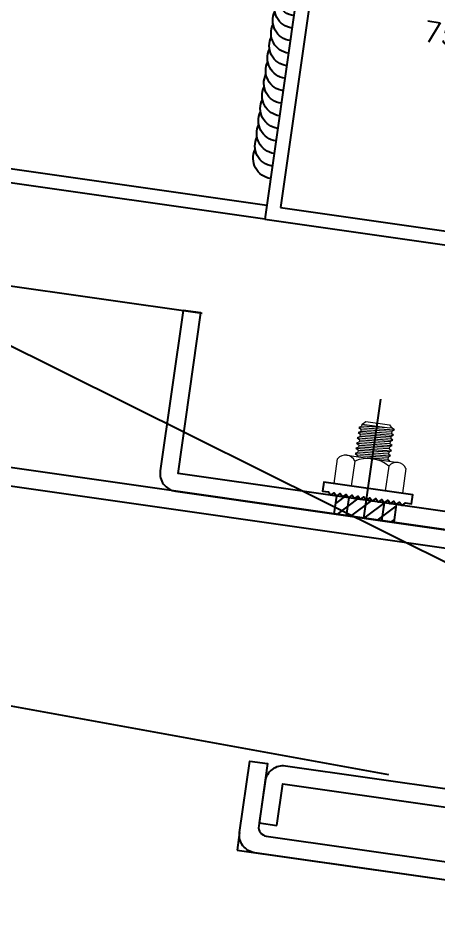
# Model space of a CAD drawing. Extents: x -3378 to 102197, y -3799 to 48702.
# Drawn here: x 58700 to 58770, y 27798 to 27948 of the extents above; entities that cross this region are included whole.
import ezdxf

# ---------------------------------------------------------------- set-up
doc = ezdxf.new("R2010")
doc.units = 0
for name, color, linetype in [('11', 11, 'Continuous'), ('24WELD', 55, 'Continuous'), ('3', 3, 'Continuous'), ('4', 4, 'Continuous'), ('6', 6, 'Continuous'), ('BCM-DIM', 54, 'Continuous'), ('GM_SECT_15', 15, 'Continuous'), ('LAYER3', 165, 'Continuous'), ('視覺模型鋁擠型暫替', 4, 'Continuous'), ('視覺模型鋁擠型暫替材質文字', 1, 'Continuous'), ('金屬面材 METAL PANEL', 2, 'Continuous')]:
    doc.layers.add(name, color=color, linetype=linetype)
doc.layers.add('12', color=3, linetype='Continuous', lineweight=9)
doc.layers.add('不顯示', color=254, linetype='Continuous', plot=False)
doc.styles.add('DIM', font='simplex.shx', dxfattribs={"bigfont": 'chineset.shx'})

# ---------------------------------------------------------------- blocks, each defined once
blk = doc.blocks.new('75x75x2.3t')
at = {"layer": 'GM_SECT_15'}
for points in [[(0, -75), (75, -75), (75, 0), (0, 0)], [(2.3, -72.7), (72.7, -72.7), (72.7, -2.3), (2.3, -2.3)]]:
    blk.add_lwpolyline(points, close=True, dxfattribs=at)
at = {"layer": '不顯示', "linetype": 'Continuous', "insert": (21.79, -38.48), "char_height": 3.5, "attachment_point": 1, "style": 'DIM'}
blk.add_mtext_dynamic_manual_height_columns('75x75x2.3t', width=3.4858, gutter_width=17.5, heights=[0], dxfattribs=at)
blk = doc.blocks.new('A$C19b21843')
at = {"layer": '11'}
blk.add_lwpolyline([(3.5, 4), (3, 3.5), (3.5, 3), (3, 2.5), (3.5, 2), (3, 1.5), (3.5, 1), (3.5, 0), (5, 0), (5, 15), (3.5, 15), (3.5, 14), (3, 13.5), (3.5, 13), (3, 12.5), (3.5, 12), (3, 11.5), (3.5, 11), (3, 10.5), (3.5, 10), (3, 9.5), (3.5, 9), (3, 8.5), (3.5, 8), (3, 7.5), (3.5, 7), (3, 6.5), (3.5, 6), (3, 5.5), (3.5, 5), (3, 4.5)], close=True, dxfattribs=at)
at = {"layer": '12'}
for p, q in [((5, 13.25), (9.17, 13.25)), ((10, 11.81), (10, 3.19)), ((10.46, 10.5), (10.89, 4.57)), ((11.34, 10.5), (11.77, 4.57)), ((12.21, 10.5), (12.64, 4.57)), ((13.09, 10.5), (13.52, 4.57)), ((13.96, 10.5), (14.39, 4.57)), ((14.84, 10.5), (15.27, 4.57)), ((9.17, 10.37), (5, 10.37)), ((10, 10.03), (10.19, 10.03)), ((10.73, 10.03), (11.06, 10.03)), ((11.61, 10.03), (11.94, 10.03)), ((12.48, 10.03), (12.81, 10.03)), ((13.36, 10.03), (13.69, 10.03)), ((14.23, 10.03), (14.56, 10.03)), ((9.17, 4.63), (5, 4.63)), ((10, 4.95), (10.02, 4.57)), ((10.62, 4.97), (10.25, 4.97)), ((11.5, 4.97), (11.13, 4.97)), ((12.38, 4.97), (12, 4.97)), ((13.25, 4.97), (12.88, 4.97)), ((14.12, 4.97), (13.75, 4.97)), ((15, 4.97), (14.63, 4.97)), ((9.17, 1.75), (5, 1.75))]:
    blk.add_line(p, q, dxfattribs=at)
for points in [[(10.73, 10.03), (10.46, 10.5), (10.19, 10.03), (10.62, 4.97), (10.89, 4.57), (11.13, 4.97)], [(11.61, 10.03), (11.34, 10.5), (11.06, 10.03), (11.5, 4.97), (11.77, 4.57), (12, 4.97)], [(12.48, 10.03), (12.21, 10.5), (11.94, 10.03), (12.38, 4.97), (12.64, 4.57), (12.88, 4.97)], [(13.36, 10.03), (13.09, 10.5), (12.81, 10.03), (13.25, 4.97), (13.52, 4.57), (13.75, 4.97)], [(14.23, 10.03), (13.96, 10.5), (13.69, 10.03), (14.12, 4.97), (14.39, 4.57), (14.63, 4.97)], [(15.11, 10.03), (14.84, 10.5), (14.56, 10.03), (15, 4.97), (15.27, 4.57), (15.5, 4.97)]]:
    blk.add_lwpolyline(points, close=True, dxfattribs=at)
for points in [[(15.11, 10.03), (15.47, 10.03), (15.47, 5.41)], [(15.47, 10.03), (16, 9.5), (16, 5.5), (15.5, 5)], [(10, 4.59), (10.02, 4.57), (10.25, 4.97), (10, 8.4)]]:
    blk.add_lwpolyline(points, dxfattribs=at)
for centre, radius, start, end in [((8.34, 11.81), 1.66, 300, 60), ((4.63, 7.5), 5.37, 327.686, 32.314), ((8.34, 3.19), 1.66, 300, 60)]:
    blk.add_arc(centre, radius, start, end, dxfattribs=at)
at = {"layer": '3'}
for p, q in [((0, 12.01), (3.25, 8.75)), ((1.77, 12.5), (3.38, 10.88)), ((3, 10.5), (0, 10.5)), ((0, 9.74), (3.12, 6.62)), ((0, 7.48), (3.49, 3.99)), ((0, 5.22), (2.72, 2.5)), ((0, 4.5), (3, 4.5)), ((0, 2.96), (0.46, 2.5))]:
    blk.add_line(p, q, dxfattribs=at)
at = {"layer": '4'}
blk.add_line((0, 7.5), (20, 7.5), dxfattribs=at)
at = {"layer": '6'}
blk.add_lwpolyline([(0, 12.5), (3, 12.5), (3.5, 12), (3, 11.5), (3.5, 11), (3, 10.5), (3.5, 10), (3, 9.5), (3.5, 9), (3, 8.5), (3.5, 8), (3, 7.5), (3.5, 7), (3, 6.5), (3.5, 6), (3, 5.5), (3.5, 5), (3, 4.5), (3.5, 4), (3, 3.5), (3.5, 3), (3, 2.5), (0, 2.5)], close=True, dxfattribs=at)
blk = doc.blocks.new('箭頭2')
at = {"layer": 'LAYER3', "ltscale": 10}
blk.add_line((0, -5.77), (0, -205.77), dxfattribs=at)
blk = doc.blocks.new('L3燈具')
at = {"layer": 'LAYER3', "xscale": -1, "rotation": 71.53372761617614}
blk.add_blockref('箭頭2', (-225.15, 102.04, 0.01), dxfattribs=at)
at = {"layer": 'LAYER3', "rotation": 87.64139388054957}
blk.add_blockref('箭頭2', (-242.13, 9.61, 0.01), dxfattribs=at)
blk = doc.blocks.new('陽台帷幕下方固定')
for p, q in [((-364.18, -105.77), (-364.6, -108.74)), ((-364.56, -108.74), (-285.4, -120.04))]:
    blk.add_line(p, q)
at = {"layer": '金屬面材 METAL PANEL', "linetype": 'Continuous', "elevation": 0}
blk.add_lwpolyline([(-373.59, -18.82), (-377.4, -45.55, 0.414214), (-374.85, -48.95), (-312.04, -57.91, 0.414214), (-308.65, -55.36), (-303.08, -16.36), (-289.87, -18.24), (-289.45, -15.27), (-302.66, -13.39, 0.414214), (-306.05, -15.94), (-311.62, -54.94), (-374.43, -45.98), (-370.62, -19.25)], format="xyb", close=True, dxfattribs=at)
at = {"layer": '金屬面材 METAL PANEL', "linetype": 'Continuous'}
for points in [[(-277.67, -65.88), (-284.98, -117.07, -0.414214), (-288.37, -119.61), (-361.63, -109.16, -0.414214), (-364.18, -105.77), (-362.48, -93.89), (-359.51, -94.31), (-360.99, -104.7, 0.414214), (-359.72, -106.4), (-287.95, -116.64), (-280.64, -65.46)], [(-357.95, -104.63), (-356.96, -97.7), (-286.68, -107.73), (-286.25, -104.76), (-356.54, -94.73, 0.414214), (-359.93, -97.28), (-360.92, -104.21)]]:
    blk.add_lwpolyline(points, format="xyb", close=True, dxfattribs=at)
at = {"layer": 'BCM-DIM', "rotation": 81.87907304478298}
blk.add_blockref('A$C19b21843', (-336.02, -54.49, 0), dxfattribs=at)
at = {"layer": '視覺模型鋁擠型暫替', "linetype": 'Continuous', "rotation": 352.0386746788479}
blk.add_blockref('L3燈具', (-303.33, -102.35), dxfattribs=at)
at = {"layer": '視覺模型鋁擠型暫替材質文字', "linetype": 'Continuous', "rotation": 351.8790773316201}
blk.add_blockref('75x75x2.3t', (-349.39, 70.63, 0), dxfattribs=at)
blk = doc.blocks.new('*U567')
for centre, end in [((-68.96, 2.24), 286.3529), ((-66.47, 2.15), 286.3529), ((-63.97, 2.07), 286.3529), ((-61.47, 1.99), 286.3529), ((-58.97, 1.91), 286.3529), ((-56.47, 1.83), 286.3529), ((-53.97, 1.75), 286.3529), ((-51.47, 1.67), 286.3529), ((-48.97, 1.59), 286.3529), ((-46.48, 1.51), 286.3529), ((-43.98, 1.43), 286.3529), ((-41.48, 1.34), 286.3529), ((-38.98, 1.26), 286.3529), ((-36.48, 1.18), 286.3529), ((-33.98, 1.1), 286.3529), ((-31.48, 1.02), 286.3529), ((-28.98, 0.94), 286.3529), ((-26.49, 0.86), 286.3529), ((-23.99, 0.78), 286.3529), ((-21.49, 0.7), 286.3529), ((-18.99, 0.62), 286.3529), ((-16.49, 0.53), 286.3529), ((-13.99, 0.45), 286.3529), ((-11.49, 0.37), 286.3529), ((-9, 0.29), 286.3529), ((-6.5, 0.21), 286.3529), ((-4, 0.13), 358.1431)]:
    blk.add_arc(centre, 4, 178.1431, end)

msp = doc.modelspace()

# ---------------------------------------------------------------- linework, layer by layer
at = {"layer": 'GM_SECT_15'}
for p, q in [((58741.454, 27916.741, 0), (55940.931, 28316.365, 0)), ((58741.129, 27914.464, 0), (55938.652, 28314.367, 0))]:
    msp.add_line(p, q, dxfattribs=at)
at = {"layer": '金屬面材 METAL PANEL'}
for p, q in [((58428.852, 27941.88), (58730.693, 27898.809)), ((58823.866, 27855.21), (58427.722, 27911.737)), ((58427.722, 27908.707), (58823.442, 27852.24))]:
    msp.add_line(p, q, dxfattribs=at)

# ---------------------------------------------------------------- block references
at = {"layer": '24WELD', "xscale": -0.8437500000000008, "yscale": 0.8437500000000008, "zscale": 0.8437500000000008, "rotation": 260.0217577098238}
msp.add_blockref('*U567', (58750.795, 27982.205, 0), dxfattribs=at)
at = {"layer": 'GM_SECT_15', "rotation": 351.8790773316075}
msp.add_blockref('75x75x2.3t', (58751.724, 27988.714, 0), dxfattribs=at)
at = {"layer": '金屬面材 METAL PANEL'}
msp.add_blockref('陽台帷幕下方固定', (59101.111, 27918.086), dxfattribs=at)

doc.saveas('drawing.dxf')
